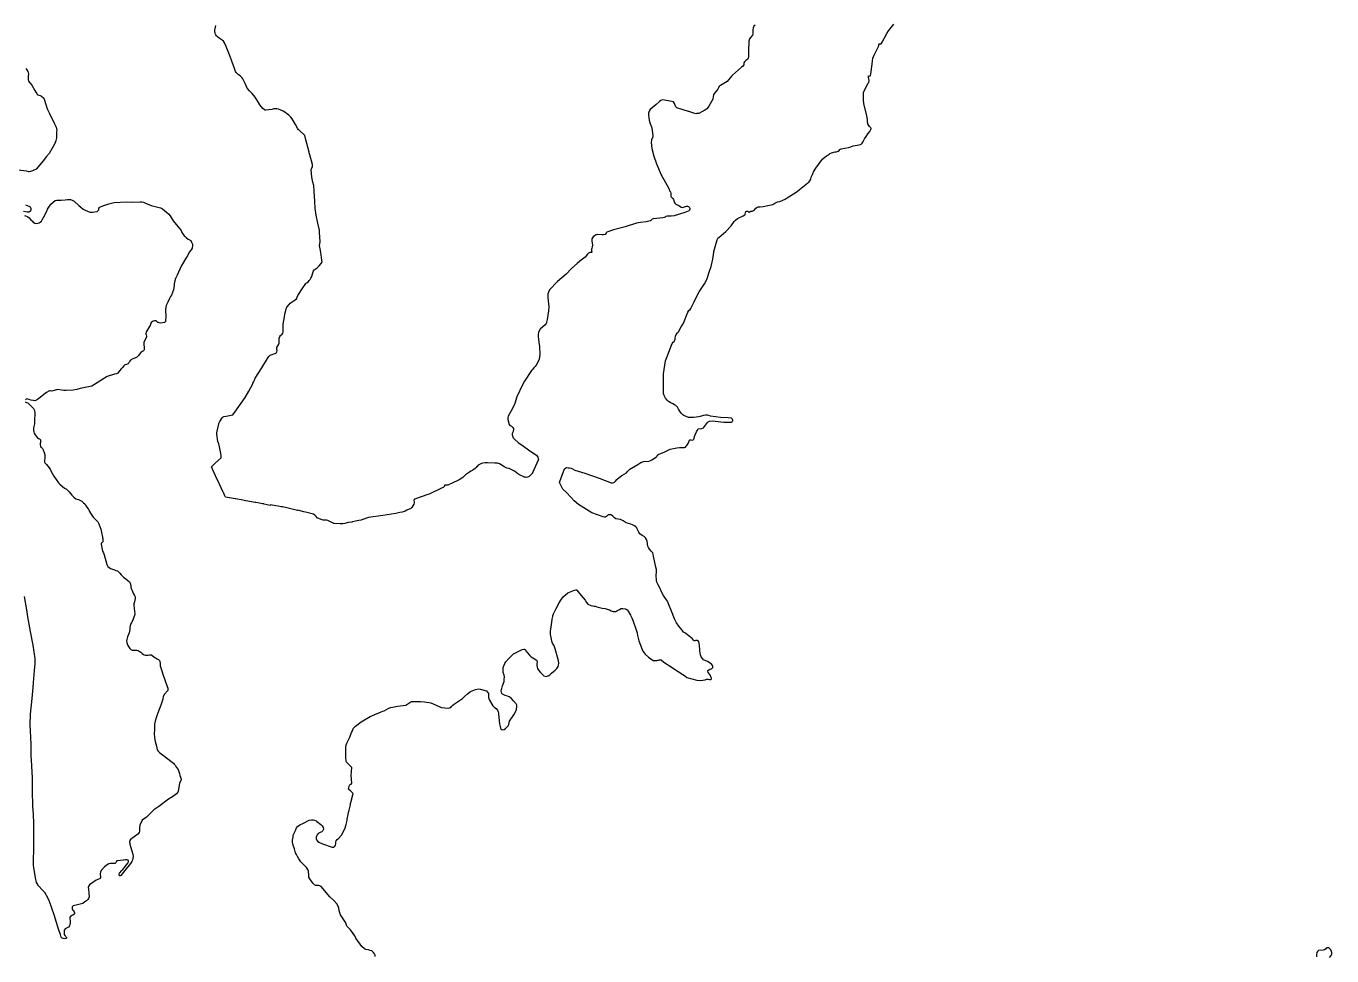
# Model space of a CAD drawing. Header units: inches. Extents: x 1341578 to 1502124, y 557203 to 748561.
# Drawn here: x 1463473 to 1467535, y 592320 to 595213 of the extents above; entities that cross this region are included whole.
import ezdxf

# ---------------------------------------------------------------- set-up
doc = ezdxf.new("R2010")
doc.units = ezdxf.units.IN
doc.header["$MEASUREMENT"] = 0
doc.layers.add('Zipcode', color=7, linetype='Continuous')

msp = doc.modelspace()

# ---------------------------------------------------------------- linework, layer by layer
at = {"layer": 'Zipcode'}
for points in [[(1465740.8, 595216), (1465736.4, 595212.6), (1465734.7, 595208.2), (1465734, 595202), (1465733.9, 595194.4), (1465733.4, 595188.9), (1465732.2, 595184.9), (1465727.6, 595179), (1465723.6, 595174), (1465720.8, 595166.8), (1465720.2, 595135.8), (1465720.1, 595122.2), (1465720.1, 595118.7), (1465719.6, 595113.4), (1465718.1, 595110.8), (1465712.2, 595105.9), (1465707.7, 595102.2), (1465705.2, 595098.5), (1465705.1, 595096.9), (1465705.3, 595095.5), (1465705.7, 595093.3), (1465705.3, 595092.6), (1465701.1, 595088), (1465698.4, 595085.5), (1465670.6, 595060.4), (1465667.3, 595057.4), (1465662.8, 595052.5), (1465657.8, 595046.5), (1465653.7, 595041.2), (1465633.2, 595028.3), (1465628.7, 595026.1), (1465626.8, 595021.1), (1465624.6, 595017.2), (1465611.2, 595000.8), (1465610.1, 594993.3), (1465609.1, 594987.4), (1465608.8, 594985.6), (1465597.1, 594964.6), (1465595.1, 594961), (1465590.8, 594955.3), (1465589.7, 594954.5), (1465584.4, 594951.2), (1465574.8, 594946.3), (1465565.7, 594941.2), (1465558.6, 594940.8), (1465556.2, 594940.6), (1465553.3, 594941.5), (1465534.7, 594947.2), (1465533.4, 594947.6), (1465497.4, 594959.1), (1465493.9, 594962.4), (1465491.2, 594968.8), (1465491.1, 594969.2), (1465490.1, 594972.6), (1465486.6, 594977.6), (1465481.1, 594979.1), (1465452.8, 594983.9), (1465446.9, 594981.2), (1465443.2, 594978.4), (1465442, 594977.3), (1465432.8, 594969.4), (1465414, 594954.1), (1465410.6, 594948.7), (1465409.1, 594942.1), (1465409.2, 594936.3), (1465410.1, 594927.4), (1465410.9, 594920.2), (1465412.7, 594913.7), (1465413, 594912.6), (1465413.3, 594911.8), (1465418, 594899.9), (1465420, 594889.2), (1465421.8, 594879.7), (1465422.7, 594873), (1465422.6, 594869), (1465418.5, 594859.4), (1465417.7, 594851), (1465418.1, 594841.6), (1465418.9, 594832.6), (1465425.6, 594808), (1465434.3, 594784.9), (1465448.6, 594750.5), (1465470.5, 594712.5), (1465473.4, 594705), (1465474.8, 594701), (1465477.3, 594697), (1465478.5, 594693.5), (1465478.1, 594689.1), (1465478, 594686.4), (1465478.1, 594684.1), (1465479.6, 594681.9), (1465484.5, 594677.2), (1465486.7, 594674.1), (1465487.7, 594670.5), (1465489.1, 594665.7), (1465490.7, 594662.6), (1465494.3, 594659.5), (1465501.1, 594656.2), (1465506.3, 594653.2), (1465510.7, 594650.1), (1465514.3, 594649), (1465517.8, 594649.5), (1465523.9, 594651.9), (1465527.7, 594652.7), (1465530, 594652.8), (1465533.4, 594651.7), (1465535, 594650.5), (1465536.6, 594648.5), (1465537.4, 594645.6), (1465537.4, 594643.4), (1465536.3, 594640.3), (1465534.6, 594638.4), (1465532.3, 594637), (1465522.5, 594633), (1465488.7, 594623), (1465479.4, 594621.4), (1465466.9, 594622.1), (1465462.8, 594620.4), (1465461.1, 594619), (1465457.9, 594617.2), (1465453.6, 594616.2), (1465423.9, 594613.4), (1465420.5, 594612.7), (1465418.9, 594611.3), (1465416.5, 594608.5), (1465415, 594607.5), (1465414.4, 594607.1), (1465405.6, 594604.9), (1465401.6, 594604.3), (1465383.7, 594601.7), (1465372, 594599.5), (1465336.4, 594588.6), (1465300.1, 594579.3), (1465278.9, 594572.5), (1465277.2, 594570.4), (1465276.5, 594567.3), (1465275.8, 594566.1), (1465274.2, 594565), (1465269.4, 594564), (1465265, 594563.6), (1465250, 594564.6), (1465243.7, 594562.4), (1465237.1, 594557.3), (1465234.3, 594554.8), (1465232.4, 594551), (1465232.2, 594545), (1465234.5, 594531.2), (1465234.2, 594526.6), (1465232.9, 594522.6), (1465232.1, 594519.1), (1465231.8, 594514), (1465232.6, 594510.9), (1465232.5, 594509.6), (1465232, 594509.1), (1465230.3, 594508.7), (1465226.4, 594508.4), (1465222.7, 594506.8), (1465219.7, 594503.7), (1465211.5, 594494.7), (1465195.4, 594481.7), (1465186.9, 594474.3), (1465169.8, 594458.6), (1465152.9, 594441.4), (1465126.3, 594418.9), (1465100.9, 594392.3), (1465097.5, 594385), (1465096.3, 594379.5), (1465095.8, 594373.5), (1465096, 594367.8), (1465098.5, 594339.7), (1465097.5, 594327), (1465093.3, 594300.6), (1465092.1, 594292.3), (1465091.7, 594290), (1465090.3, 594287.7), (1465087.8, 594283.8), (1465072.1, 594269.9), (1465066.6, 594260.6), (1465065.8, 594253), (1465065.9, 594248.9), (1465066, 594247.3), (1465068.2, 594229.2), (1465069.8, 594216.2), (1465070.6, 594191.6), (1465070.2, 594183.7), (1465068.4, 594177.1), (1465065.5, 594169.5), (1465059.2, 594158.4), (1465056.2, 594154.2), (1465052.1, 594149.9), (1465046.8, 594143.7), (1465045.1, 594141.1), (1465023.5, 594108.6), (1465016.8, 594096.8), (1464999.5, 594059.4), (1464991.8, 594035.7), (1464981.5, 594016.2), (1464972.5, 593999.3), (1464971.3, 593995.2), (1464971.8, 593989), (1464975.8, 593973.5), (1464977.7, 593970.3), (1464980.4, 593969.1), (1464982.4, 593968.3), (1464987.2, 593964.2), (1464989.1, 593960.6), (1464988.8, 593955.5), (1464988.2, 593953.4), (1464987.5, 593951.8), (1464985.8, 593947.8), (1464984.8, 593944.4), (1464984.7, 593941.5), (1464986.7, 593935.1), (1464988.4, 593931.8), (1464991.7, 593927.6), (1465004.5, 593916.8), (1465016.4, 593908.8), (1465040.2, 593891.4), (1465060.7, 593877.7), (1465064.5, 593872.3), (1465066, 593868.2), (1465066.4, 593864.4), (1465066, 593862.9), (1465048.4, 593822.9), (1465047.9, 593821.9), (1465047.8, 593821.8), (1465044.3, 593817.7), (1465039.8, 593813.7), (1465038, 593812.2), (1465036, 593810.5), (1465033, 593809.4), (1465032.6, 593809.4), (1465028.1, 593809), (1465025.1, 593809.3), (1465023.7, 593809.4), (1465022.5, 593809.7), (1465020.6, 593810.3), (1465016.5, 593812.6), (1465011.9, 593814.4), (1465002, 593819.7), (1464997, 593824.1), (1464991.6, 593828.3), (1464975.4, 593836.3), (1464968.2, 593838), (1464959.9, 593841.8), (1464955.5, 593844.4), (1464950.3, 593848.3), (1464945.7, 593851.1), (1464939.6, 593852.7), (1464931, 593853.7), (1464908.4, 593853.9), (1464900.5, 593853.8), (1464893.2, 593853.2), (1464889.4, 593852.5), (1464884.8, 593850.6), (1464879.3, 593847.3), (1464875.7, 593842.9), (1464875.3, 593842.5), (1464873.1, 593839.9), (1464870, 593837.1), (1464862.5, 593831.9), (1464856.6, 593828.2), (1464852.4, 593825.6), (1464851.9, 593825.3), (1464839.3, 593817.4), (1464835.4, 593813.2), (1464831.5, 593808.9), (1464828.4, 593806.7), (1464819.6, 593801.6), (1464795.8, 593789.9), (1464790.7, 593787.4), (1464785, 593784.6), (1464783.4, 593784.4), (1464780.8, 593784.4), (1464777.5, 593784.7), (1464775.5, 593784.3), (1464774.8, 593783.5), (1464774.1, 593781.7), (1464772.6, 593779.1), (1464770.4, 593777.7), (1464767.3, 593776.7), (1464726.8, 593757.1), (1464722.2, 593756.2), (1464680.5, 593741.1), (1464679.8, 593740), (1464679.3, 593737), (1464679.5, 593732.4), (1464679.4, 593729.4), (1464678.7, 593725.3), (1464675.6, 593720), (1464672.9, 593715.1), (1464669.5, 593712.5), (1464657.3, 593706.8), (1464652.1, 593704.3), (1464650.1, 593703.3), (1464642.7, 593701.1), (1464635.5, 593699.5), (1464623.1, 593697), (1464582.8, 593690.1), (1464538, 593683.7), (1464517, 593676.7), (1464514.9, 593676.2), (1464508.2, 593674.8), (1464497.6, 593672.5), (1464487.7, 593670.3), (1464486.2, 593670.1), (1464474.6, 593668.7), (1464463.7, 593665.6), (1464457.9, 593664), (1464454.6, 593664), (1464449.9, 593664.6), (1464431, 593665.1), (1464429.4, 593665.6), (1464427, 593667.1), (1464423.9, 593669), (1464417.4, 593672), (1464411.4, 593674.3), (1464407.1, 593675.4), (1464404.4, 593675.7), (1464396.4, 593676.1), (1464390.1, 593678), (1464378.5, 593683.5), (1464374.6, 593686.8), (1464370.6, 593691.7), (1464366.2, 593694.6), (1464342.2, 593700.7), (1464337.1, 593702), (1464317.6, 593706.9), (1464316.8, 593705.6), (1464283.4, 593713.8), (1464270.5, 593717), (1464266, 593717.8), (1464256.4, 593719.6), (1464249.4, 593720.9), (1464233.3, 593723.9), (1464232.8, 593722.7), (1464232.3, 593721.3), (1464213.1, 593726), (1464211.7, 593726.2), (1464208.3, 593726.8), (1464193.1, 593729.5), (1464187.3, 593730.6), (1464184.8, 593731), (1464156.6, 593736.2), (1464154.7, 593736.5), (1464146.9, 593737.9), (1464124.8, 593741.9), (1464122.7, 593742.3), (1464122.6, 593742.3), (1464117.6, 593743.2), (1464112, 593744.2), (1464092.9, 593747.7), (1464091.3, 593751.3), (1464086.2, 593762.3), (1464085.8, 593763.2), (1464084.7, 593765.4), (1464074.3, 593788), (1464073.3, 593790.1), (1464063.2, 593811.9), (1464062.3, 593813.9), (1464053.7, 593832.3), (1464052.8, 593834.2), (1464049.3, 593841.7), (1464061.4, 593853.9), (1464079.9, 593870.2), (1464078.9, 593877.1), (1464078, 593883.6), (1464073.7, 593908.8), (1464072.5, 593913.4), (1464068.7, 593920.5), (1464065.8, 593943.8), (1464066.3, 593947.9), (1464066.7, 593952.3), (1464069.8, 593965.9), (1464072, 593976.1), (1464072.2, 593976.7), (1464073.9, 593980.9), (1464074.8, 593982.8), (1464082.5, 593994.5), (1464085.6, 593997.6), (1464087.9, 593998.8), (1464095, 593999.7), (1464115.9, 594003.3), (1464126.9, 594019), (1464129.4, 594022.6), (1464153.7, 594057.4), (1464165.3, 594076.9), (1464177.5, 594100.1), (1464178.4, 594102.1), (1464179.9, 594105.2), (1464181.6, 594109), (1464185.5, 594117.4), (1464206.4, 594149.7), (1464223.8, 594178.7), (1464227.8, 594184.6), (1464231.7, 594189), (1464249.5, 594195.5), (1464251.8, 594197.1), (1464252.2, 594197.3), (1464252.2, 594197.5), (1464252.9, 594199.3), (1464253.4, 594203.5), (1464252.9, 594206.8), (1464252.5, 594209.7), (1464252.3, 594213.3), (1464258.7, 594223.8), (1464259.8, 594226.9), (1464260.2, 594229.8), (1464259.8, 594232.3), (1464259.4, 594237.3), (1464260.1, 594242.4), (1464261.9, 594247.5), (1464264.4, 594250.9), (1464269.1, 594254.9), (1464271.3, 594257.9), (1464272.3, 594261.9), (1464272.3, 594267.1), (1464272.8, 594286), (1464274, 594297.6), (1464278.8, 594321.3), (1464280.1, 594327.8), (1464281.3, 594333.6), (1464283.4, 594338.5), (1464290.5, 594346.9), (1464294.2, 594351.3), (1464306.7, 594359.4), (1464313.3, 594364.4), (1464318.3, 594374.9), (1464333.1, 594398.5), (1464340.5, 594408.9), (1464343.1, 594412.6), (1464344.6, 594414.6), (1464348.8, 594415), (1464353.4, 594421.1), (1464356.3, 594425.1), (1464358.5, 594429), (1464360.1, 594431.8), (1464363, 594438), (1464364.4, 594445.2), (1464366.3, 594451.5), (1464369.1, 594455), (1464371.9, 594457.2), (1464378.2, 594461.3), (1464384.1, 594467.6), (1464390.2, 594474.2), (1464392.8, 594477.1), (1464393.4, 594479.9), (1464393.1, 594485), (1464390.4, 594501.7), (1464389.4, 594507.9), (1464388.3, 594514.9), (1464385.7, 594530.7), (1464387.4, 594542), (1464385.8, 594572.3), (1464385.6, 594578.4), (1464379.8, 594600.2), (1464375, 594625), (1464372.6, 594639.7), (1464372, 594645.3), (1464370.4, 594668.4), (1464368.3, 594698.8), (1464367.4, 594717.2), (1464364.7, 594727.8), (1464361.3, 594743), (1464359.7, 594766.2), (1464361, 594771.7), (1464363.5, 594775.5), (1464363.1, 594782.9), (1464355.2, 594813.1), (1464353.7, 594818.7), (1464353.2, 594820.9), (1464341.7, 594863.5), (1464340, 594873.2), (1464320.6, 594890), (1464320.3, 594890.5), (1464317.4, 594895.5), (1464310.9, 594906.8), (1464300.2, 594925), (1464296.4, 594929.9), (1464290.3, 594935.9), (1464282.9, 594941.4), (1464277.4, 594945.5), (1464271.9, 594948.9), (1464264.8, 594952), (1464257.3, 594954.6), (1464252.2, 594955.8), (1464243.8, 594955.7), (1464237.3, 594954.2), (1464218.5, 594951.7), (1464216.2, 594951.8), (1464213.8, 594952.5), (1464209.4, 594957.3), (1464200, 594968.6), (1464198.1, 594971.6), (1464197.3, 594972.8), (1464184.8, 594991.7), (1464175.7, 595003.2), (1464167.7, 595012), (1464160.7, 595020.5), (1464153.9, 595034.6), (1464147.2, 595048.7), (1464143.9, 595053.6), (1464139.6, 595057.8), (1464138.8, 595058.3), (1464133.2, 595062), (1464128.8, 595065.6), (1464125.6, 595068.9), (1464123.8, 595072.2), (1464122, 595078.3), (1464119, 595087.3), (1464118.3, 595089.4), (1464111.9, 595107.2), (1464105.5, 595123.5), (1464095.1, 595149.3), (1464090.3, 595160.8), (1464086.6, 595165.9), (1464082.1, 595169.9), (1464072.8, 595175.3), (1464068.5, 595179.5), (1464064.9, 595182.9), (1464062.9, 595186.1), (1464060.6, 595190.5), (1464059.9, 595197), (1464060, 595200.8), (1464062.2, 595209.5), (1464063, 595215.1)], [(1464558.7, 592318.1), (1464558.2, 592322.1), (1464556.4, 592326), (1464553.2, 592330.3), (1464547.9, 592335.2), (1464542.7, 592337.1), (1464537.5, 592338.7), (1464529.8, 592340.1), (1464525, 592341.7), (1464517.3, 592349.3), (1464498.7, 592375), (1464495.1, 592382.7), (1464490.3, 592389.9), (1464481.4, 592401.3), (1464475.4, 592407.6), (1464471.2, 592411.3), (1464469.3, 592415.1), (1464467.2, 592422.6), (1464457, 592438.4), (1464451.1, 592448.2), (1464448.4, 592454.3), (1464446.4, 592461.4), (1464445, 592468.2), (1464443, 592475.2), (1464438.9, 592481.7), (1464429.7, 592492.2), (1464418, 592503.8), (1464390.8, 592535.5), (1464386.2, 592537.9), (1464382.2, 592538.7), (1464377.3, 592538.8), (1464373.5, 592539), (1464370.1, 592541.1), (1464365.1, 592546), (1464355, 592559.4), (1464352.1, 592565.2), (1464352.1, 592570.6), (1464351.6, 592583.4), (1464349.5, 592588.6), (1464344.5, 592595.2), (1464327, 592612.8), (1464321.4, 592621.7), (1464317, 592629.5), (1464313.4, 592635.9), (1464311.2, 592640.8), (1464307.2, 592653.6), (1464303.1, 592664.8), (1464301.2, 592673.4), (1464301.2, 592680.4), (1464303.1, 592690.9), (1464303.9, 592695.8), (1464308, 592703.6), (1464310.5, 592710), (1464313.7, 592718.2), (1464317.2, 592722.3), (1464324, 592727.5), (1464334, 592731.9), (1464353.6, 592742.1), (1464360, 592743.2), (1464366, 592743.1), (1464369.8, 592742.5), (1464375.2, 592740.6), (1464376.4, 592739.6), (1464390, 592729), (1464390.6, 592728.3), (1464393.9, 592724.7), (1464396.5, 592719.9), (1464397.4, 592715.4), (1464397.3, 592714.2), (1464397.1, 592712.1), (1464395, 592708.5), (1464392.6, 592706.5), (1464389.6, 592704.8), (1464381, 592700.9), (1464377.8, 592697), (1464375.6, 592692.9), (1464375.1, 592689.7), (1464375.2, 592687.7), (1464375.4, 592684.7), (1464376.5, 592681.4), (1464379.2, 592676.9), (1464383, 592673.6), (1464395.1, 592668.7), (1464424.6, 592658.2), (1464429.5, 592658.6), (1464433.4, 592661.1), (1464435.3, 592664.7), (1464436.2, 592668.6), (1464436.4, 592673.9), (1464437.1, 592677.8), (1464440.2, 592682.3), (1464445.2, 592685.9), (1464445.7, 592686.3), (1464453.6, 592696), (1464457.5, 592702.5), (1464465.9, 592720.8), (1464466.3, 592722.3), (1464468, 592728.9), (1464470.1, 592737.4), (1464471.2, 592743), (1464471.7, 592745.6), (1464474.4, 592759.5), (1464477, 592769.8), (1464478, 592773.9), (1464481, 592785.6), (1464481.4, 592791.3), (1464482, 592794), (1464483.3, 592797.3), (1464490.5, 592825.5), (1464481.3, 592833.8), (1464477.2, 592837), (1464476.1, 592838.8), (1464475.9, 592840.2), (1464476.7, 592843.3), (1464478.4, 592851.3), (1464480.4, 592853.3), (1464483.9, 592854.4), (1464485.8, 592857.2), (1464484.2, 592880.8), (1464485.5, 592906), (1464475.2, 592916.5), (1464469.8, 592922.8), (1464468.4, 592927), (1464468.1, 592928.6), (1464467.3, 592935.1), (1464467.4, 592969.6), (1464468.1, 592976.8), (1464470.1, 592982.3), (1464479.6, 593000.6), (1464485.3, 593014.6), (1464487.8, 593020.7), (1464490.4, 593027.2), (1464497, 593034.4), (1464515.5, 593048.4), (1464542.6, 593064.7), (1464550.6, 593068.4), (1464577.2, 593079), (1464582.6, 593081.2), (1464586.2, 593082.7), (1464600.6, 593090.6), (1464607.2, 593093.1), (1464627.9, 593096.6), (1464653.6, 593100.4), (1464653.9, 593100.6), (1464669.7, 593110.1), (1464673.1, 593111.5), (1464675.5, 593111.9), (1464681.7, 593111.9), (1464699.1, 593111.9), (1464711.8, 593110.6), (1464731.7, 593107.9), (1464757.8, 593095.8), (1464764.3, 593093.3), (1464787, 593091.1), (1464790.3, 593091.5), (1464793.5, 593093.2), (1464796.1, 593096.2), (1464800.1, 593100.4), (1464805.3, 593103.9), (1464830.3, 593121), (1464837, 593126.8), (1464845.4, 593135.3), (1464855.6, 593142.4), (1464871.1, 593148.9), (1464879.9, 593150.8), (1464885.4, 593150.2), (1464905.2, 593144.4), (1464908.5, 593140.3), (1464910.9, 593136.7), (1464911.3, 593134.8), (1464911, 593128.7), (1464911.6, 593123.9), (1464912.2, 593120.7), (1464914.5, 593115.3), (1464925, 593097.7), (1464929.8, 593092.8), (1464934.6, 593089.3), (1464939.2, 593084.3), (1464941.3, 593079.6), (1464942.2, 593075), (1464942.6, 593072.1), (1464945.5, 593042), (1464946.4, 593038.3), (1464947.5, 593033.6), (1464948.4, 593029), (1464949.5, 593026), (1464952.9, 593024), (1464956.2, 593023.9), (1464959.6, 593024.5), (1464964, 593027.6), (1464964.9, 593028.2), (1464968.6, 593031.3), (1464972.6, 593036), (1464974, 593039.5), (1464976.3, 593049.9), (1464990.5, 593069.7), (1464998.3, 593085.4), (1464999.6, 593096.9), (1464999, 593100.5), (1464996.9, 593104.3), (1464988.8, 593113.5), (1464981.2, 593122.1), (1464975.2, 593126.4), (1464970.3, 593128.6), (1464963.5, 593130), (1464958.5, 593132), (1464955.1, 593134.2), (1464952.8, 593136.9), (1464951.2, 593140.9), (1464950.9, 593145.1), (1464951.4, 593149.1), (1464952.6, 593152.5), (1464954.7, 593160.1), (1464959.5, 593173.7), (1464960.2, 593179.6), (1464960.5, 593188.2), (1464959.6, 593193.6), (1464957.2, 593201.6), (1464956.7, 593206.9), (1464956.4, 593211.3), (1464956.9, 593217.2), (1464958.4, 593223), (1464961.7, 593229.7), (1464965.1, 593234.6), (1464974.8, 593245.7), (1464989.1, 593259.7), (1465016, 593273.6), (1465016.1, 593273.6), (1465020.6, 593274.4), (1465022.8, 593274), (1465025.3, 593272), (1465028.3, 593268.3), (1465031.2, 593264.1), (1465038.7, 593255.6), (1465044.1, 593250.7), (1465048.6, 593247.7), (1465054, 593244.4), (1465059.5, 593240.8), (1465061.3, 593238.7), (1465062.2, 593234.3), (1465061.7, 593229), (1465061.4, 593223.5), (1465062.2, 593218.3), (1465062.3, 593217.9), (1465063.6, 593214.2), (1465066.7, 593209.5), (1465073.2, 593201.8), (1465078.2, 593196.4), (1465083.7, 593191.8), (1465087.6, 593190.4), (1465091.4, 593189.8), (1465093.9, 593190.1), (1465095.9, 593191), (1465097.1, 593191.7), (1465098.7, 593192.6), (1465101.8, 593194.7), (1465107.1, 593199.3), (1465113.1, 593204.8), (1465118.3, 593208.9), (1465123.4, 593214.5), (1465127.7, 593220.8), (1465129.4, 593224.9), (1465130, 593230.4), (1465129, 593238), (1465125.7, 593249.3), (1465120.2, 593268.1), (1465118.5, 593275.5), (1465116.6, 593281.3), (1465116.5, 593281.6), (1465114.1, 593286.7), (1465110.4, 593293.1), (1465108.4, 593298.8), (1465107.2, 593305.8), (1465105.1, 593314.4), (1465104.5, 593321.6), (1465103.8, 593330.6), (1465105.9, 593344.2), (1465108, 593358), (1465109.3, 593367.6), (1465111, 593375.9), (1465111.7, 593378.5), (1465113.4, 593384.5), (1465119.4, 593396.8), (1465121.7, 593401), (1465130.7, 593418.1), (1465138.3, 593430.5), (1465144, 593437.6), (1465150.1, 593442.8), (1465157.6, 593449.2), (1465158.2, 593449.7), (1465178.3, 593458.2), (1465182.6, 593459), (1465185, 593458.7), (1465186.4, 593458.2), (1465199.5, 593441.7), (1465211.5, 593426.6), (1465216.1, 593419.6), (1465220.6, 593414.5), (1465229.8, 593409.8), (1465239.8, 593408.3), (1465242.6, 593407.9), (1465248.6, 593406.3), (1465265.1, 593401.9), (1465274.3, 593401.1), (1465286.6, 593396.7), (1465287.7, 593396.3), (1465293.2, 593393.7), (1465298.7, 593391.7), (1465303.3, 593391.2), (1465307.7, 593391.7), (1465310.9, 593393.4), (1465318.4, 593397.5), (1465323.5, 593400.7), (1465325.8, 593401), (1465328.7, 593401.3), (1465336.5, 593400.2), (1465340, 593398.8), (1465342.3, 593396.6), (1465345.3, 593392.9), (1465352.5, 593380.2), (1465357.5, 593371.4), (1465361.6, 593361.6), (1465363.3, 593355.8), (1465368.2, 593340.6), (1465373.3, 593325.1), (1465374.9, 593316.7), (1465378.6, 593300.8), (1465389.4, 593273.4), (1465391.7, 593268.7), (1465395.5, 593263.4), (1465399, 593259), (1465409, 593249.7), (1465423.6, 593239.6), (1465429.7, 593238.9), (1465435.2, 593239.1), (1465438.4, 593240), (1465439.6, 593240.3), (1465443.5, 593241.4), (1465446.4, 593241.6), (1465448.2, 593241.1), (1465456.5, 593234.2), (1465482.7, 593217.1), (1465487, 593214.3), (1465515.8, 593195.2), (1465520.5, 593192), (1465528.2, 593186.7), (1465559.1, 593177.5), (1465570.7, 593177.2), (1465585.7, 593179.3), (1465589.8, 593180.8), (1465594.4, 593181.1), (1465599.1, 593180.2), (1465602.9, 593180.1), (1465604.8, 593181.9), (1465604.7, 593183.8), (1465603.3, 593188.4), (1465599.4, 593195.8), (1465594.4, 593202.1), (1465593.6, 593206), (1465594.1, 593208.2), (1465595.2, 593209.3), (1465600.2, 593212.2), (1465605.5, 593213.7), (1465609, 593217.2), (1465609.6, 593220.3), (1465608.2, 593223.5), (1465606.4, 593226.3), (1465602.4, 593230), (1465597.5, 593233.3), (1465592.2, 593236.3), (1465580.3, 593240.8), (1465576.6, 593245.3), (1465573.3, 593250.5), (1465570.8, 593256.5), (1465569.8, 593263.2), (1465569.1, 593269.6), (1465568.3, 593276.4), (1465567.8, 593281.6), (1465567.5, 593285.5), (1465566.9, 593292.5), (1465565.4, 593297.4), (1465563.9, 593300.4), (1465561.6, 593301.6), (1465559.6, 593301.9), (1465557.5, 593301.7), (1465555.2, 593301.1), (1465553.6, 593300.6), (1465552.1, 593300.5), (1465550.9, 593300.8), (1465548.9, 593302.2), (1465545.5, 593307), (1465525.4, 593322.8), (1465522.2, 593324.9), (1465518.4, 593327.7), (1465513.4, 593333.5), (1465508.4, 593339.5), (1465503.4, 593345.7), (1465496.4, 593356.3), (1465489.8, 593368.8), (1465480.4, 593392.4), (1465471.5, 593415.5), (1465467.8, 593423.8), (1465461.9, 593432.4), (1465455.9, 593441.3), (1465450.2, 593451.1), (1465442.8, 593467.4), (1465439, 593474.8), (1465435.4, 593482.5), (1465434.4, 593488), (1465433.2, 593504.5), (1465433.8, 593513.9), (1465433.5, 593522.3), (1465431.9, 593529.9), (1465424.6, 593564), (1465423.8, 593570.1), (1465422.4, 593574.1), (1465417.6, 593579.3), (1465412.2, 593585.6), (1465408.8, 593590.6), (1465406.5, 593595.4), (1465404.4, 593610.3), (1465402.8, 593615.7), (1465399.3, 593620.9), (1465395, 593624.7), (1465389.3, 593627.7), (1465382.5, 593633.4), (1465379.2, 593638.1), (1465376.2, 593644.4), (1465374.1, 593648.8), (1465372.2, 593652.3), (1465369.3, 593655.4), (1465365.1, 593658.4), (1465359.2, 593661.5), (1465353.9, 593663.8), (1465339.2, 593667.3), (1465330, 593673.3), (1465321.5, 593677.5), (1465307.5, 593680.1), (1465302.9, 593683.5), (1465297.7, 593688.7), (1465292.4, 593692), (1465287.6, 593692.7), (1465283.9, 593692), (1465281.1, 593689.9), (1465278, 593687), (1465274.9, 593685.1), (1465271.8, 593685), (1465267.6, 593685.7), (1465233.1, 593698.7), (1465224.1, 593703.8), (1465191.6, 593724.9), (1465177.3, 593736.1), (1465154.5, 593761.4), (1465142.5, 593772.4), (1465132.9, 593790.8), (1465132.6, 593793.1), (1465132.8, 593796.5), (1465147.6, 593835.6), (1465151.5, 593838.7), (1465154.6, 593839.4), (1465158.8, 593839.1), (1465162.9, 593838.6), (1465167.9, 593837.8), (1465172.4, 593835.1), (1465179.7, 593831.1), (1465211, 593821.6), (1465255.6, 593806.4), (1465292.7, 593792.2), (1465297.3, 593791.6), (1465301.1, 593792.7), (1465303.7, 593794.4), (1465306.3, 593796.9), (1465310.6, 593802.1), (1465317.3, 593808.8), (1465325.6, 593814.8), (1465340.3, 593822.6), (1465343.8, 593827.3), (1465350.6, 593834.5), (1465356.6, 593838), (1465375.4, 593849.2), (1465385.4, 593854.8), (1465393.4, 593858.7), (1465400.9, 593859.1), (1465407.7, 593858.6), (1465413.5, 593860.1), (1465419.7, 593863.7), (1465433.5, 593872.5), (1465434.6, 593873.7), (1465436.4, 593875.8), (1465438.5, 593878.9), (1465438.8, 593879), (1465441.4, 593880.7), (1465444.6, 593882.6), (1465458, 593887.9), (1465465.7, 593891.5), (1465476.3, 593896.7), (1465497.2, 593900.7), (1465505.6, 593902), (1465521.3, 593901.7), (1465523.8, 593903.2), (1465526.4, 593905.8), (1465528.4, 593908.2), (1465530.6, 593911.4), (1465532.3, 593914.3), (1465536.4, 593924.7), (1465537.4, 593925.4), (1465539.8, 593925.7), (1465542, 593925.3), (1465546.2, 593925.1), (1465548.2, 593925.8), (1465550, 593927.7), (1465551.1, 593931), (1465552.5, 593935.8), (1465554.6, 593941.8), (1465558.5, 593951), (1465561.4, 593956.4), (1465562.9, 593958.5), (1465564.9, 593960), (1465575, 593961.3), (1465579.7, 593963.4), (1465583, 593967.1), (1465589.8, 593975.4), (1465593, 593979.7), (1465595.1, 593981.9), (1465598.5, 593983.7), (1465607.8, 593984.8), (1465616.7, 593984.2), (1465643.2, 593980.6), (1465667.2, 593981), (1465668.9, 593981.8), (1465670.2, 593983.5), (1465671, 593985.3), (1465671.1, 593986.8), (1465670.5, 593989), (1465669, 593991.6), (1465667.4, 593993), (1465665.9, 593993.4), (1465657.1, 593994), (1465633, 593995.7), (1465601.7, 593999.4), (1465596.3, 594001.3), (1465592.2, 594002.6), (1465591.4, 594002.8), (1465586.4, 594002.9), (1465580.2, 594001.6), (1465569.5, 593998.3), (1465565.5, 593997.6), (1465549, 593994.8), (1465544.5, 593994.8), (1465543.1, 593994.8), (1465533.4, 593995.8), (1465518.9, 594001.5), (1465515.5, 594003.6), (1465510.5, 594009.2), (1465506.8, 594014.8), (1465506.6, 594015.2), (1465502.6, 594021.1), (1465499.2, 594027.5), (1465493.8, 594032.6), (1465489.5, 594035.2), (1465484.2, 594038), (1465476.8, 594042.2), (1465471, 594045.6), (1465467, 594049.3), (1465461.9, 594055.8), (1465457.4, 594063.6), (1465455.8, 594068.6), (1465455.5, 594073.3), (1465455.4, 594083.5), (1465455.4, 594083.6), (1465455.5, 594131.4), (1465461.6, 594171.5), (1465466.5, 594181.9), (1465469.4, 594190.3), (1465480.1, 594220.2), (1465483, 594225.9), (1465486, 594229.4), (1465486.1, 594229.5), (1465489, 594231.3), (1465491.6, 594238.8), (1465491.7, 594240.8), (1465491.7, 594242.5), (1465492.6, 594247.9), (1465495.1, 594253.1), (1465499.5, 594258.6), (1465503.4, 594263.4), (1465503.7, 594263.8), (1465511.1, 594277.3), (1465516.5, 594286.4), (1465517.6, 594289.2), (1465531.4, 594323.1), (1465534.6, 594328.7), (1465538.2, 594331), (1465540.4, 594334.3), (1465550.8, 594355.6), (1465562.4, 594379.3), (1465567, 594386.5), (1465582.9, 594411.1), (1465590.1, 594425.2), (1465599.2, 594451), (1465603.8, 594465.4), (1465609.2, 594488.1), (1465611.3, 594503), (1465611.8, 594510.2), (1465611.9, 594511.3), (1465612.1, 594511.9), (1465614.5, 594519.6), (1465620.7, 594541.1), (1465622.9, 594548.6), (1465626.1, 594554.2), (1465627.9, 594555.7), (1465649.5, 594574), (1465665.7, 594592), (1465676, 594605), (1465679.3, 594609.2), (1465686.4, 594614.2), (1465703.1, 594622.9), (1465708.8, 594625.8), (1465709.6, 594626.9), (1465710.1, 594627.6), (1465711.2, 594632.3), (1465712.2, 594635.8), (1465714.2, 594637.1), (1465715.8, 594637.6), (1465717.4, 594637.3), (1465719, 594636.2), (1465720, 594635), (1465721.2, 594634.4), (1465721.7, 594634.4), (1465722.5, 594634.5), (1465727.1, 594636.9), (1465731.8, 594637.7), (1465735.3, 594639), (1465739.2, 594642), (1465742.6, 594646.2), (1465746, 594649), (1465749.9, 594650.4), (1465756.5, 594650.8), (1465765.3, 594652.2), (1465780.7, 594654.5), (1465790.5, 594657.2), (1465795.5, 594658.1), (1465802.5, 594662.4), (1465810.1, 594666.1), (1465817.8, 594667.9), (1465826.7, 594671.4), (1465834.6, 594674.6), (1465840.3, 594678.7), (1465871.2, 594698.8), (1465878.7, 594704.6), (1465905.1, 594725.3), (1465908, 594727.5), (1465911.1, 594732.2), (1465913.6, 594737.4), (1465915.6, 594742.9), (1465919, 594751), (1465922.2, 594759.3), (1465929.5, 594771.6), (1465945.7, 594793.6), (1465950.9, 594799.7), (1465958.4, 594806.7), (1465971.4, 594814.6), (1465973.7, 594817.2), (1465977.9, 594818.7), (1465990, 594821.8), (1465994.1, 594822.3), (1465998.6, 594824.1), (1466002, 594826.5), (1466004.1, 594829.1), (1466008.8, 594831.3), (1466031.1, 594835.8), (1466038.3, 594838), (1466046.2, 594840.3), (1466058.4, 594842.5), (1466068.1, 594844.3), (1466070.8, 594845.8), (1466072.8, 594847.7), (1466073.8, 594848.8), (1466077.1, 594853.7), (1466081.1, 594862.2), (1466086, 594869.7), (1466091.9, 594877.7), (1466097.5, 594885.1), (1466100.7, 594891.1), (1466101, 594892.2), (1466101.3, 594893.2), (1466101.4, 594894.6), (1466100.5, 594897), (1466098.3, 594899.1), (1466096.2, 594900.6), (1466094.2, 594903.5), (1466091.7, 594909.6), (1466090.3, 594916.3), (1466090.2, 594923), (1466087.7, 594938.7), (1466079.1, 594971), (1466077.7, 594984.7), (1466077.8, 594996.5), (1466078.3, 595006.9), (1466091.7, 595034.5), (1466094.1, 595038.2), (1466095.2, 595044.4), (1466094.9, 595049.1), (1466093.5, 595053.6), (1466093.3, 595057.8), (1466093.7, 595058.2), (1466096.3, 595057.8), (1466098.5, 595058.1), (1466099.8, 595059.9), (1466100.4, 595064.5), (1466105.1, 595095), (1466105.9, 595104.8), (1466106.7, 595113.8), (1466111.1, 595122.6), (1466121.4, 595143.3), (1466123.9, 595147.6), (1466125.4, 595151.4), (1466125.4, 595154.6), (1466125.4, 595155.2), (1466125.2, 595156.8), (1466126.5, 595157.7), (1466127.6, 595157.7), (1466129.1, 595157.9), (1466133.1, 595158.4), (1466135.6, 595163.5), (1466151, 595190.1), (1466155.6, 595198.1), (1466172.2, 595219.4)], [(1463471.9, 595081.1), (1463475.1, 595077.6), (1463478.2, 595072.4), (1463479.3, 595068.1), (1463479.5, 595063.9), (1463479.3, 595058.8), (1463479.1, 595054.9), (1463479.2, 595047.5), (1463479.2, 595047.3), (1463480, 595042.3), (1463490.8, 595029.9), (1463499.6, 595013.3), (1463502.9, 595007.9), (1463505.5, 595003.1), (1463506.9, 595000.6), (1463508.7, 594999.6), (1463511.9, 594998.1), (1463516.4, 594997.5), (1463518.5, 594996.3), (1463520.9, 594995), (1463527.7, 594988.6), (1463535.8, 594963.3), (1463536.1, 594962.5), (1463539.3, 594953.2), (1463544.8, 594941.3), (1463560.7, 594909.4), (1463561.8, 594907.2), (1463565.6, 594898.4), (1463567.8, 594888.3), (1463567.6, 594884.1), (1463566.8, 594865.6), (1463565.5, 594857.3), (1463565.5, 594857.1), (1463564.9, 594855.7), (1463560.9, 594846.1), (1463544.2, 594816.8), (1463534.9, 594806.8), (1463526.7, 594794.9), (1463503.6, 594768.4), (1463492.2, 594763.2), (1463486.6, 594760.6), (1463482.1, 594760), (1463479.8, 594760), (1463474.4, 594761.4), (1463473.9, 594761.6), (1463446.8, 594764.5)], [(1463471.1, 594656.6), (1463475.8, 594655), (1463481.4, 594653), (1463484.8, 594650.9), (1463486.5, 594648.3), (1463487, 594645.7), (1463487.1, 594644.8), (1463486.8, 594641.1), (1463486, 594637.6), (1463483.1, 594634.9), (1463480.5, 594634.1), (1463476, 594634), (1463464.7, 594636.4)], [(1463467.7, 594623.6), (1463474, 594621.6), (1463477.5, 594620.1), (1463482.2, 594616.2), (1463487.6, 594610.6), (1463492.1, 594605.8), (1463494.9, 594602.8), (1463499.8, 594600.1), (1463504.7, 594599.2), (1463508.5, 594599.6), (1463512.7, 594600.9), (1463516.4, 594603.3), (1463520, 594606.5), (1463522, 594610), (1463531, 594625.3), (1463534.4, 594631.9), (1463537.6, 594639.3), (1463538.7, 594643.4), (1463547.2, 594656.4), (1463549.9, 594659.2), (1463563.1, 594670.4), (1463563.7, 594670.9), (1463568.6, 594671.6), (1463570.4, 594671.7), (1463573.7, 594671.9), (1463582, 594671.9), (1463594.2, 594672.2), (1463600.9, 594673.4), (1463604.9, 594673.7), (1463610.2, 594673.4), (1463615.8, 594671.8), (1463621.9, 594668.5), (1463636.7, 594654.6), (1463642.3, 594649.5), (1463649.7, 594643.7), (1463656.6, 594640.1), (1463663.4, 594637.4), (1463665.9, 594636.6), (1463672.2, 594634.7), (1463673.1, 594634.4), (1463679, 594634.3), (1463693.2, 594636.8), (1463697, 594639.1), (1463698.6, 594642), (1463699, 594645.4), (1463699, 594645.5), (1463700.2, 594648.5), (1463703.8, 594651), (1463711.3, 594653.9), (1463724.1, 594658.3), (1463730.1, 594659.8), (1463747, 594664.1), (1463784.6, 594666.7), (1463804.7, 594665.8), (1463827.6, 594666.7), (1463832.3, 594666.6), (1463837.4, 594665.6), (1463844.1, 594662.4), (1463861.3, 594655), (1463890.5, 594648), (1463894.2, 594646.7), (1463897.4, 594644.8), (1463903.6, 594639.1), (1463909.7, 594634.4), (1463916.2, 594627.9), (1463920.5, 594622.5), (1463930.2, 594607.3), (1463954.6, 594577.2), (1463956.8, 594571.2), (1463960.1, 594566.3), (1463964.4, 594561.1), (1463967, 594558.4), (1463970.2, 594555.2), (1463977, 594550.1), (1463982.9, 594547.1), (1463984.9, 594545.7), (1463986.5, 594543), (1463988.6, 594538.3), (1463989.8, 594534.9), (1463990.3, 594531.8), (1463990.2, 594528.7), (1463989.7, 594524.2), (1463989.1, 594522.3), (1463986.4, 594517.4), (1463980.2, 594509.4), (1463974.3, 594498.3), (1463972, 594494.1), (1463955.3, 594465.9), (1463943, 594438.5), (1463940.5, 594433.9), (1463937.5, 594428), (1463935.5, 594420.6), (1463933.5, 594411.2), (1463933, 594407.5), (1463930.9, 594392.4), (1463925.3, 594376.2), (1463922.2, 594372.3), (1463920, 594367.9), (1463918.8, 594365.6), (1463913.4, 594354.2), (1463908.1, 594344.1), (1463907, 594338.9), (1463906.7, 594331.5), (1463906.7, 594330.1), (1463907.4, 594308.4), (1463906.6, 594298.6), (1463905.9, 594293.6), (1463902.8, 594291.4), (1463897.3, 594289.5), (1463892, 594289.2), (1463886.1, 594290.2), (1463884, 594290.7), (1463882.1, 594291.1), (1463880.5, 594292.6), (1463877.6, 594296), (1463874.7, 594296.1), (1463872.5, 594296), (1463867.7, 594294.9), (1463864.3, 594293.5), (1463862, 594290.9), (1463861.1, 594287.9), (1463858.8, 594281.4), (1463846.1, 594262.1), (1463844.9, 594256), (1463845.6, 594252.8), (1463846.6, 594248.4), (1463846.9, 594245.6), (1463839.2, 594230.1), (1463838.4, 594225.4), (1463838.5, 594220.5), (1463839.8, 594214.8), (1463840.1, 594209.7), (1463839.6, 594205.7), (1463839.6, 594205.4), (1463838.9, 594203.6), (1463837.5, 594202.7), (1463835.9, 594201.6), (1463829.2, 594197.3), (1463820.7, 594187.7), (1463816.2, 594182.5), (1463812.7, 594181.2), (1463804.7, 594178.1), (1463797.1, 594173.3), (1463794.4, 594169.6), (1463792.3, 594165.7), (1463791.6, 594164.7), (1463790.2, 594162.5), (1463787.4, 594161.1), (1463786.8, 594161), (1463785.1, 594160.6), (1463780.2, 594159.1), (1463776.3, 594156.5), (1463772.5, 594150.5), (1463769.7, 594147.3), (1463762.4, 594139.3), (1463757.4, 594133.2), (1463753.3, 594131.3), (1463748.6, 594130.4), (1463747.9, 594130.2), (1463724.4, 594122.8), (1463716.3, 594118.2), (1463693.6, 594102.8), (1463684.9, 594097.8), (1463676.9, 594092.7), (1463661.3, 594089.2), (1463640.5, 594085.9), (1463630.4, 594082.4), (1463618.7, 594080.1), (1463597.1, 594078.9), (1463589.8, 594079.4), (1463582.8, 594080.7), (1463571.3, 594082.2), (1463551.5, 594077.7), (1463547.7, 594078), (1463545.3, 594078.5), (1463543.1, 594077.7), (1463536.3, 594072.7), (1463527.5, 594066.5), (1463510.9, 594053), (1463505.3, 594049.1), (1463499.7, 594047.5), (1463495, 594047.8), (1463487.2, 594049.7), (1463481.9, 594051.2), (1463478.3, 594052.4), (1463475.1, 594053.2), (1463473.2, 594052.7), (1463470.3, 594050.1)], [(1463470, 594043.6), (1463473.8, 594042), (1463477.6, 594040.7), (1463479.4, 594039.6), (1463482.8, 594035.7), (1463495.2, 594023.5), (1463498.3, 594017.3), (1463499.5, 594009.1), (1463500.1, 594003.2), (1463499, 593991.6), (1463498.8, 593984), (1463498.5, 593975.6), (1463497.8, 593971.9), (1463496.4, 593966.8), (1463495.5, 593962.5), (1463495.6, 593956.3), (1463496.2, 593950.7), (1463497.4, 593946.6), (1463500.6, 593941.1), (1463508, 593932.1), (1463510.8, 593929.7), (1463514.2, 593928.7), (1463515.6, 593928), (1463516.9, 593925.3), (1463517.1, 593924.6), (1463517.2, 593924.2), (1463517.6, 593920.5), (1463517.3, 593917.5), (1463516.7, 593914.5), (1463516.4, 593910), (1463516.9, 593906.2), (1463518.2, 593903.4), (1463520.8, 593901.9), (1463523.6, 593898.5), (1463524.8, 593896.4), (1463525.7, 593894.9), (1463529.2, 593886), (1463530.4, 593879.6), (1463530.7, 593874.1), (1463530.6, 593871.3), (1463530.5, 593868.6), (1463530, 593860.2), (1463530, 593856.6), (1463531, 593854.3), (1463535.6, 593849), (1463540.3, 593843.4), (1463547.6, 593834.8), (1463550.9, 593827.3), (1463554.9, 593820.1), (1463558.7, 593812.7), (1463572.9, 593792.4), (1463577.4, 593787.7), (1463586.1, 593781.1), (1463592.4, 593775.9), (1463598.1, 593771.8), (1463602.4, 593768.2), (1463606.6, 593763.7), (1463610.9, 593758.7), (1463615, 593753.3), (1463621, 593747.1), (1463627.3, 593742.3), (1463631.9, 593741.1), (1463635.7, 593740.5), (1463645.5, 593734.8), (1463651.6, 593730), (1463654.9, 593726.7), (1463657.5, 593722.1), (1463661.7, 593715.8), (1463665.1, 593711.4), (1463666.4, 593709.8), (1463670.1, 593703.3), (1463672.9, 593697.3), (1463676.6, 593691.1), (1463681.2, 593685.4), (1463686.7, 593680.1), (1463691.9, 593675.3), (1463695.5, 593670.6), (1463698.8, 593664.6), (1463702.3, 593655.8), (1463705.2, 593648.2), (1463707.3, 593637.5), (1463710, 593623.2), (1463710.5, 593620.8), (1463711, 593617.8), (1463711.6, 593612.5), (1463711.1, 593608.8), (1463710.3, 593607.3), (1463710.1, 593606.9), (1463708.1, 593605.7), (1463706.3, 593604.4), (1463706.3, 593601.3), (1463706.8, 593595.9), (1463707.7, 593589.7), (1463710.2, 593579.8), (1463713.1, 593574), (1463714.4, 593571.4), (1463715.2, 593568.4), (1463723.4, 593537.5), (1463727.3, 593531.3), (1463731.1, 593528.3), (1463735.4, 593525.3), (1463747.7, 593521.4), (1463752.2, 593519.7), (1463756.9, 593517.7), (1463763.8, 593510.7), (1463768.7, 593505.5), (1463775.6, 593498.7), (1463782.6, 593493.5), (1463788.7, 593488.6), (1463794.2, 593483.6), (1463796.8, 593479.6), (1463797.9, 593472.9), (1463798.3, 593466.1), (1463804, 593453.8), (1463806.2, 593446.9), (1463809.3, 593441.5), (1463811.5, 593437.5), (1463811.8, 593431.9), (1463811, 593427.1), (1463809.3, 593421.3), (1463807.5, 593415), (1463807.4, 593410.9), (1463808.7, 593401), (1463810.4, 593384.5), (1463809.6, 593379.4), (1463807.9, 593373.6), (1463805.9, 593368.1), (1463800, 593356.4), (1463797.3, 593352), (1463795, 593341.5), (1463795.1, 593335.6), (1463794.7, 593330.1), (1463793.4, 593325), (1463791.4, 593319.7), (1463787.7, 593312.6), (1463785.7, 593304.8), (1463785.2, 593299.2), (1463785.9, 593294.8), (1463788.1, 593288.4), (1463791.1, 593282.9), (1463795, 593276.4), (1463798.6, 593273), (1463802.6, 593271.2), (1463807, 593271), (1463811.8, 593271.4), (1463814.3, 593271.4), (1463817.2, 593271.3), (1463820.9, 593269.9), (1463824.3, 593268.4), (1463829.5, 593264.6), (1463833.7, 593261), (1463833.9, 593260.8), (1463837.7, 593257.6), (1463843.4, 593255.4), (1463848.6, 593255.3), (1463852.5, 593255.7), (1463856.7, 593256.5), (1463858, 593256.8), (1463859.6, 593257.2), (1463863.1, 593256.3), (1463863.6, 593255.9), (1463870.4, 593250.3), (1463874.7, 593247), (1463880.6, 593244.1), (1463884.9, 593242), (1463887.6, 593239.2), (1463888.9, 593236), (1463889.2, 593230.3), (1463889.9, 593222.8), (1463893.3, 593209.8), (1463898.3, 593196.4), (1463911.9, 593157.9), (1463913.5, 593153.1), (1463913.9, 593149.2), (1463913.1, 593145.4), (1463912.3, 593144.5), (1463902.7, 593134.2), (1463899.2, 593127.3), (1463897.9, 593119), (1463891.4, 593100.3), (1463881.6, 593073.3), (1463877.4, 593060.8), (1463873.8, 593050.7), (1463872.2, 593040.9), (1463871.6, 593032.4), (1463871.5, 593022.2), (1463870.6, 593011.5), (1463871.5, 592999.7), (1463872.8, 592992), (1463873.8, 592986.7), (1463876.2, 592979.5), (1463878.3, 592972.2), (1463880.7, 592960.9), (1463882.9, 592957.1), (1463888.1, 592952), (1463892.8, 592948.6), (1463899.5, 592943.9), (1463905.4, 592939.9), (1463930.9, 592919.7), (1463933.3, 592916.9), (1463936.1, 592913.7), (1463940.9, 592906.4), (1463945.3, 592899.5), (1463947.7, 592893.4), (1463949.3, 592887.1), (1463951.3, 592881.7), (1463952.7, 592875.9), (1463954.6, 592870.2), (1463954.6, 592867.4), (1463953.8, 592865.2), (1463952.3, 592862.5), (1463949.7, 592856.4), (1463945.4, 592832.5), (1463944.5, 592829.4), (1463940.7, 592824.3), (1463927.5, 592815), (1463915.2, 592807.7), (1463885.1, 592785.3), (1463870.1, 592774.5), (1463847.5, 592751.6), (1463834.1, 592741.8), (1463826.1, 592726.7), (1463825.7, 592719.1), (1463825.8, 592712.4), (1463825.3, 592707.7), (1463823.9, 592703.8), (1463820.6, 592699.2), (1463797.3, 592682.4), (1463795, 592679.2), (1463794.6, 592674.3), (1463794.9, 592670.8), (1463795.4, 592667.2), (1463797.6, 592660.6), (1463804.6, 592636.7), (1463805.2, 592629.3), (1463804.9, 592623.7), (1463803.5, 592618.1), (1463801.7, 592614.1), (1463797.6, 592607.6), (1463779.2, 592585.4), (1463767.5, 592570.1), (1463765.5, 592569.1), (1463764.6, 592569.3), (1463763.4, 592569.7), (1463762.3, 592571.1), (1463761.9, 592572.7), (1463761.9, 592574), (1463761.9, 592574.3), (1463762.8, 592577.4), (1463770.4, 592585.7), (1463773.3, 592589.1), (1463789.5, 592608.7), (1463790, 592610.3), (1463790.9, 592612.7), (1463790.8, 592615.3), (1463789.7, 592617.4), (1463788.4, 592618.3), (1463786.2, 592618.8), (1463784.1, 592619.1), (1463781.3, 592618.8), (1463775.6, 592617.4), (1463774.5, 592617.5), (1463758.2, 592615.9), (1463755.1, 592615.6), (1463753.8, 592614.8), (1463752.9, 592612.4), (1463752.1, 592610.8), (1463751, 592608.7), (1463749, 592607.9), (1463747, 592607.7), (1463744.3, 592607.5), (1463740.9, 592607.7), (1463737, 592607.8), (1463734, 592607.5), (1463729.4, 592606.6), (1463724.4, 592603.1), (1463716.2, 592596.6), (1463705.9, 592585.9), (1463703.6, 592580.7), (1463702.8, 592576.6), (1463703.1, 592572.3), (1463703.9, 592567.3), (1463704.3, 592563.8), (1463703.1, 592560.5), (1463701, 592559.3), (1463691, 592555.9), (1463669.3, 592540.8), (1463666.5, 592536.3), (1463666.1, 592532.3), (1463666.5, 592527.1), (1463667.8, 592515.1), (1463669, 592504.2), (1463667, 592498.7), (1463664.5, 592495.1), (1463660.9, 592491.8), (1463655.6, 592488.2), (1463649.1, 592483.4), (1463632.3, 592479), (1463618.7, 592475.4), (1463616.2, 592473.1), (1463615.5, 592469.3), (1463616.1, 592465), (1463618, 592462.2), (1463620.2, 592459.9), (1463620.2, 592459.9), (1463622.3, 592457.2), (1463623.3, 592453.8), (1463622.7, 592450.9), (1463621, 592448.9), (1463617.9, 592447), (1463616.3, 592446.2), (1463613.4, 592445), (1463609.8, 592441.4), (1463608.5, 592438), (1463608.5, 592434.4), (1463609.1, 592430), (1463609.2, 592423.2), (1463608.9, 592417.3), (1463607.8, 592413.6), (1463604.7, 592409.6), (1463600.3, 592407.1), (1463594.2, 592403.8), (1463591.3, 592399.7), (1463590.5, 592395), (1463590.6, 592390.4), (1463591.1, 592386.6), (1463593.1, 592383.4), (1463595.3, 592381.3), (1463596.1, 592380.5), (1463597.5, 592378.3), (1463597.8, 592377.9), (1463597.9, 592377.5), (1463598.1, 592376.7), (1463598.2, 592376.3), (1463598.2, 592375.9), (1463598, 592375.6), (1463597.8, 592375.3), (1463597.6, 592375), (1463597.4, 592374.8), (1463597.2, 592374.6), (1463596.9, 592374.5), (1463596.6, 592374.4), (1463591.9, 592373.2), (1463587.4, 592374.1), (1463584.8, 592375.6), (1463582.1, 592378.6), (1463580.6, 592382), (1463579.3, 592386.1), (1463574.8, 592400.2), (1463559.7, 592447.3), (1463545, 592489.3), (1463540.3, 592500.6), (1463530.3, 592517.3), (1463526, 592522.1), (1463509.5, 592540), (1463508.6, 592541.8), (1463505.3, 592548.8), (1463503.6, 592553.5), (1463503, 592557.8), (1463496.5, 592594), (1463495.5, 592602.5), (1463495.3, 592616.2), (1463497, 592652.7), (1463496.9, 592690.7), (1463496.2, 592732.4), (1463495.3, 592761.3), (1463493.3, 592785.2), (1463492, 592834.5), (1463492, 592874.3), (1463489, 592928.9), (1463488.6, 592942.2), (1463488.3, 592978.6), (1463486.1, 593020.2), (1463484.8, 593040.3), (1463486.5, 593071.7), (1463491.2, 593120.4), (1463494.5, 593155.5), (1463495.8, 593171), (1463499.1, 593207.8), (1463500, 593219.1), (1463500.7, 593227.5), (1463500.7, 593236.6), (1463500.3, 593245.2), (1463494, 593286.6), (1463486.1, 593329.7), (1463478.3, 593374.8), (1463474.4, 593396.7), (1463468, 593437.8)], [(1467527.8, 592315.3), (1467533, 592321.4), (1467535, 592325.1), (1467535.2, 592330.6), (1467534.2, 592334), (1467531.5, 592338.8), (1467527.8, 592343.1), (1467525, 592345.2), (1467522.3, 592345.5), (1467519.3, 592344.9), (1467517.1, 592343.5), (1467515.1, 592341.4), (1467512.3, 592339.3), (1467507.6, 592338.3), (1467493.5, 592336.8), (1467490.1, 592333.6), (1467488, 592330.2), (1467486.9, 592324), (1467487, 592320.9), (1467487.8, 592317.5)]]:
    msp.add_lwpolyline(points, dxfattribs=at)

doc.saveas('drawing.dxf')
